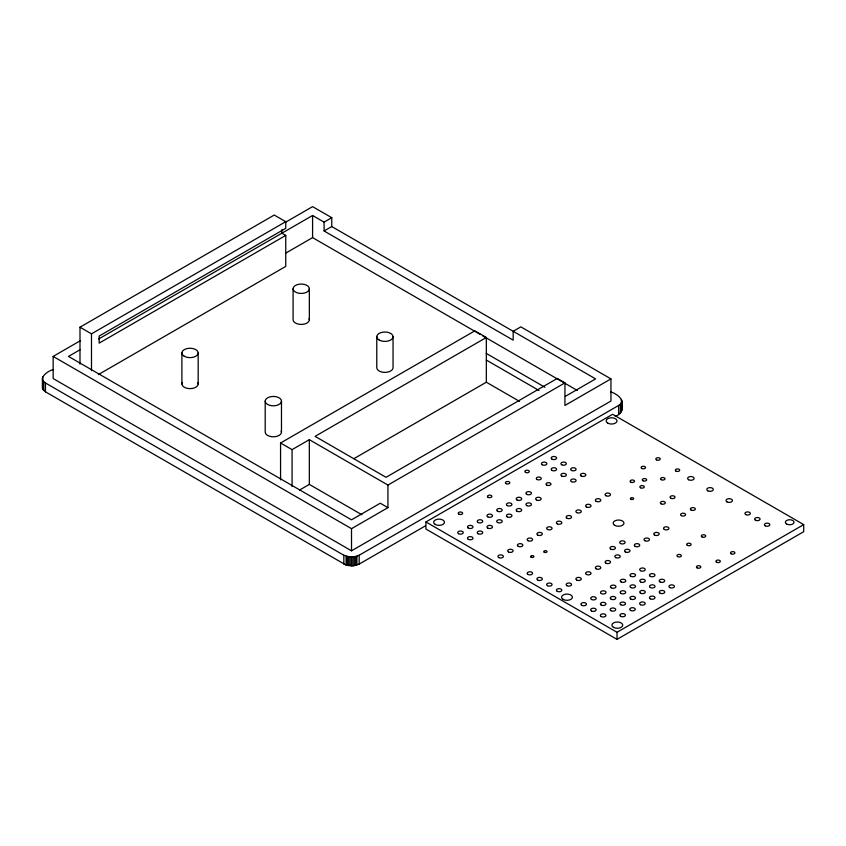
<?xml version="1.0" encoding="UTF-8"?>
<svg xmlns="http://www.w3.org/2000/svg" width="846" height="846" viewBox="0 0 846 846"><rect width="100%" height="100%" fill="white"/><g stroke="black" fill="none" stroke-linecap="round" stroke-linejoin="round"><path stroke-width="1.27" d="M53.478 369.512C48.465 370.495 37.013 378.204 45.473 382.984L343.836 555.24L350.096 557.028L354.315 556.858L359.18 555.24L618.616 405.456C627.087 400.676 615.624 392.967 610.622 391.984M615.19 416.295C622.349 414.445 623.111 407.275 621.799 401.025M42.67 385.797L42.67 389.033L45.473 391.835L346.088 565.096L352.919 565.879L359.18 564.102L425.464 525.831M79.989 364.097L79.989 327.201L274.241 215.043L285.747 221.684L285.747 228.325L99.162 336.052L99.162 343.138L285.747 235.41L285.747 266.405L98.348 374.598M79.989 327.201L91.495 333.842L285.747 221.684M98.76 338.939L312.586 215.487L324.092 222.128L324.092 230.979L513.173 340.145L513.173 331.294L520.84 326.863L610.949 378.892L610.949 401.025L351.513 550.82L53.15 378.553L53.15 356.42L80.571 340.578M285.155 222.466L312.586 206.636L331.759 217.697L331.759 226.559L324.092 230.979M79.989 349.779L68.484 356.42L351.513 519.825L380.266 503.222L387.933 507.642L387.933 485.065L564.938 382.878L564.938 405.456L610.949 378.892M324.092 222.128L331.759 217.697M285.525 253.25L312.586 237.62L480.348 334.477M280.565 479.83L280.565 442.997L474.828 330.849L486.334 337.491L486.334 382.212L353.892 458.669M280.565 442.997L292.071 449.638L309.329 439.677L387.933 485.065M486.334 337.491L315.082 436.356L386.019 477.313L557.271 378.448L564.938 382.878M299.621 490.003L309.329 484.398L361.961 514.791M565.265 396.404L595.616 378.892L331.759 226.559M53.15 356.42L351.513 528.676L387.933 507.642M425.929 521.961L612.61 414.286L803.7 524.615L803.7 531.7L617.02 639.365L425.929 529.046L425.929 521.961L617.02 632.279L803.7 524.615M482.632 335.799L577.353 390.482M285.747 235.41L281.908 233.2L281.908 229.657M486.228 353.374L544.951 387.278M486.334 360.068L538.965 390.461M486.334 382.212L519.507 401.364M621.429 408.258L621.799 409.887M621.704 400.211L621.704 410.701M621.429 399.407L621.429 411.505M620.975 403.426L620.975 412.277M620.34 404.155L620.34 413.017M618.616 405.456L618.616 414.307M617.02 632.279L617.02 639.365M393.041 336.708L393.041 367.703A8.132 4.695 0 0 1 384.909 372.399A8.132 4.695 0 0 1 376.777 367.703L376.777 336.708M359.18 555.24L359.18 564.102M356.927 556.234L356.927 565.096M355.658 556.605L355.658 565.456M354.315 556.858L354.315 565.72M352.919 557.028L352.919 565.879M351.513 528.676L351.513 550.82M351.513 557.08L351.513 565.932M350.096 557.028L350.096 565.879M348.7 556.858L348.7 565.72M347.357 556.605L347.357 565.456M346.088 556.234L346.088 565.096M343.836 555.24L343.836 564.102M312.586 215.487L312.586 237.62M309.35 288.75A8.132 4.695 0 0 1 297.158 292.811A8.132 4.695 0 0 1 297.158 284.679A8.132 4.695 0 0 1 309.35 288.75L309.35 319.746M309.329 439.677L309.329 484.398M293.086 288.75L293.086 319.746A8.132 4.695 0 0 0 302.286 324.399A8.132 4.695 0 0 0 309.076 318.53M292.071 449.638L292.071 486.471M281.475 401.131A8.132 4.695 0 0 1 269.271 405.192A8.132 4.695 0 0 1 269.271 397.06A8.132 4.695 0 0 1 281.475 401.131L281.475 432.126M265.2 401.131L265.2 432.126A8.132 4.695 0 0 0 274.4 436.779A8.132 4.695 0 0 0 281.189 430.91M198.176 352.941L198.176 383.936M181.901 352.941L181.901 383.936M91.495 333.842L91.495 370.664M45.473 382.984L45.473 391.835M43.749 381.683L43.749 390.545M43.125 380.954L43.125 389.805M42.67 376.935L42.67 389.033M42.395 377.739L42.395 388.229M197.89 382.72A8.132 4.695 0 0 1 190.033 388.631A8.132 4.695 0 0 1 182.186 382.72M184.291 356.261A8.132 4.695 0 0 0 197.89 354.157A8.132 4.695 0 0 0 187.928 348.404A8.132 4.695 0 0 0 184.291 356.261M379.156 340.029A8.132 4.695 0 0 0 392.766 337.924A8.132 4.695 0 0 0 382.804 332.171A8.132 4.695 0 0 0 379.156 340.029M435.235 524.457A5.425 3.13 0 0 0 444.309 523.05A5.425 3.13 0 0 0 437.668 519.211A5.425 3.13 0 0 0 435.235 524.457M650.288 598.799A2.75 1.586 0 0 0 654.899 598.08A2.75 1.586 0 0 0 651.526 596.134A2.75 1.586 0 0 0 650.288 598.799M610.981 610.696A2.75 1.586 0 0 0 615.592 609.977A2.75 1.586 0 0 0 612.208 608.031A2.75 1.586 0 0 0 610.981 610.696M613.477 627.351A5.425 3.13 0 0 0 622.55 625.955A5.425 3.13 0 0 0 615.909 622.117A5.425 3.13 0 0 0 613.477 627.351M650.267 576.316A2.75 1.586 0 0 0 654.878 575.597A2.75 1.586 0 0 0 651.505 573.651A2.75 1.586 0 0 0 650.267 576.316M557.186 523.822A2.707 1.565 0 0 0 561.723 523.114A2.707 1.565 0 0 0 558.402 521.199A2.707 1.565 0 0 0 557.186 523.822M488.1 497.289A2.2 1.269 0 0 0 491.78 496.718A2.2 1.269 0 0 0 489.083 495.164A2.2 1.269 0 0 0 488.1 497.289M707.753 490.796A3.236 1.872 0 0 0 713.167 489.95A3.236 1.872 0 0 0 709.202 487.666A3.236 1.872 0 0 0 707.753 490.796M487.772 516.832A2.75 1.586 0 0 0 492.383 516.113A2.75 1.586 0 0 0 489.009 514.167A2.75 1.586 0 0 0 487.772 516.832M716.562 562.22A2.2 1.269 0 0 0 720.242 561.649A2.2 1.269 0 0 0 717.545 560.094A2.2 1.269 0 0 0 716.562 562.22M591.46 610.928A2.75 1.586 0 0 0 596.07 610.22A2.75 1.586 0 0 0 592.697 608.263A2.75 1.586 0 0 0 591.46 610.928M755.446 520.195A2.707 1.565 0 0 0 759.983 519.497A2.707 1.565 0 0 0 756.662 517.572A2.707 1.565 0 0 0 755.446 520.195M497.511 511.206A2.75 1.586 0 0 0 502.122 510.498A2.75 1.586 0 0 0 498.749 508.552A2.75 1.586 0 0 0 497.511 511.206M607.756 423.127A5.425 3.13 0 0 0 616.829 421.72A5.425 3.13 0 0 0 610.188 417.882A5.425 3.13 0 0 0 607.756 423.127M601.242 605.07A2.75 1.586 0 0 0 605.852 604.361A2.75 1.586 0 0 0 602.468 602.405A2.75 1.586 0 0 0 601.242 605.07M660.007 581.942A2.75 1.586 0 0 0 664.618 581.223A2.75 1.586 0 0 0 661.244 579.277A2.75 1.586 0 0 0 660.007 581.942M458.553 533.699A2.75 1.586 0 0 0 463.164 532.991A2.75 1.586 0 0 0 459.79 531.045A2.75 1.586 0 0 0 458.553 533.699M516.991 499.965A2.75 1.586 0 0 0 521.601 499.246A2.75 1.586 0 0 0 518.228 497.3A2.75 1.586 0 0 0 516.991 499.965M640.549 593.173A2.75 1.586 0 0 0 645.16 592.464A2.75 1.586 0 0 0 641.786 590.508A2.75 1.586 0 0 0 640.549 593.173M571.462 481.638A2.707 1.565 0 0 0 575.999 480.93A2.707 1.565 0 0 0 572.679 479.016A2.707 1.565 0 0 0 571.462 481.638M563.15 599.402A5.425 3.13 0 0 0 572.224 598.006A5.425 3.13 0 0 0 565.583 594.167A5.425 3.13 0 0 0 563.15 599.402M640.528 570.69A2.75 1.586 0 0 0 645.138 569.982A2.75 1.586 0 0 0 641.765 568.026A2.75 1.586 0 0 0 640.528 570.69M581.72 605.302A2.75 1.586 0 0 0 586.331 604.594A2.75 1.586 0 0 0 582.957 602.648A2.75 1.586 0 0 0 581.72 605.302M507.251 505.58A2.75 1.586 0 0 0 511.862 504.872A2.75 1.586 0 0 0 508.488 502.926A2.75 1.586 0 0 0 507.251 505.58M561.723 464.771A2.707 1.565 0 0 0 566.26 464.063A2.707 1.565 0 0 0 562.939 462.149A2.707 1.565 0 0 0 561.723 464.771M669.746 587.558A2.75 1.586 0 0 0 674.357 586.849A2.75 1.586 0 0 0 670.984 584.903A2.75 1.586 0 0 0 669.746 587.558M697.083 567.846A2.2 1.269 0 0 0 700.763 567.275A2.2 1.269 0 0 0 698.066 565.72A2.2 1.269 0 0 0 697.083 567.846M677.604 556.594A2.2 1.269 0 0 0 681.284 556.023A2.2 1.269 0 0 0 678.587 554.468A2.2 1.269 0 0 0 677.604 556.594M547.447 529.437A2.707 1.565 0 0 0 551.983 528.739A2.707 1.565 0 0 0 548.663 526.825A2.707 1.565 0 0 0 547.447 529.437M561.723 476.012A2.707 1.565 0 0 0 566.26 475.315A2.707 1.565 0 0 0 562.939 473.39A2.707 1.565 0 0 0 561.723 476.012M581.202 476.012A2.707 1.565 0 0 0 585.739 475.315A2.707 1.565 0 0 0 582.418 473.39A2.707 1.565 0 0 0 581.202 476.012M586.405 506.944A2.707 1.565 0 0 0 590.942 506.246A2.707 1.565 0 0 0 587.621 504.332A2.707 1.565 0 0 0 586.405 506.944M591.502 599.444A2.75 1.586 0 0 0 596.113 598.735A2.75 1.586 0 0 0 592.729 596.79A2.75 1.586 0 0 0 591.502 599.444M641.776 468.441A2.2 1.269 0 0 0 645.456 467.87A2.2 1.269 0 0 0 642.759 466.315A2.2 1.269 0 0 0 641.776 468.441M601.337 593.543A2.75 1.586 0 0 0 605.948 592.824A2.75 1.586 0 0 0 602.574 590.878A2.75 1.586 0 0 0 601.337 593.543M478.032 533.699A2.75 1.586 0 0 0 482.643 532.991A2.75 1.586 0 0 0 479.27 531.045A2.75 1.586 0 0 0 478.032 533.699M640.485 604.678A2.75 1.586 0 0 0 645.096 603.959A2.75 1.586 0 0 0 641.723 602.014A2.75 1.586 0 0 0 640.485 604.678M630.746 599.053A2.75 1.586 0 0 0 635.357 598.344A2.75 1.586 0 0 0 631.983 596.388A2.75 1.586 0 0 0 630.746 599.053M468.293 528.073A2.75 1.586 0 0 0 472.903 527.365A2.75 1.586 0 0 0 469.53 525.419A2.75 1.586 0 0 0 468.293 528.073M487.772 528.073A2.75 1.586 0 0 0 492.383 527.365A2.75 1.586 0 0 0 489.009 525.419A2.75 1.586 0 0 0 487.772 528.073M621.006 593.427A2.75 1.586 0 0 0 625.617 592.718A2.75 1.586 0 0 0 622.244 590.772A2.75 1.586 0 0 0 621.006 593.427M478.032 522.458A2.75 1.586 0 0 0 482.643 521.739A2.75 1.586 0 0 0 479.27 519.793A2.75 1.586 0 0 0 478.032 522.458M611.267 587.811A2.75 1.586 0 0 0 615.877 587.092A2.75 1.586 0 0 0 612.504 585.146A2.75 1.586 0 0 0 611.267 587.811M498.749 557.556A2.707 1.565 0 0 0 503.285 556.858A2.707 1.565 0 0 0 499.965 554.934A2.707 1.565 0 0 0 498.749 557.556M507.251 516.832A2.75 1.586 0 0 0 511.862 516.113A2.75 1.586 0 0 0 508.488 514.167A2.75 1.586 0 0 0 507.251 516.832M536.47 499.965A2.75 1.586 0 0 0 541.08 499.246A2.75 1.586 0 0 0 537.707 497.3A2.75 1.586 0 0 0 536.47 499.965M630.809 587.547A2.75 1.586 0 0 0 635.42 586.838A2.75 1.586 0 0 0 632.047 584.893A2.75 1.586 0 0 0 630.809 587.547M621.07 581.932A2.75 1.586 0 0 0 625.68 581.213A2.75 1.586 0 0 0 622.307 579.267A2.75 1.586 0 0 0 621.07 581.932M660.07 593.152A2.75 1.586 0 0 0 664.681 592.433A2.75 1.586 0 0 0 661.297 590.487A2.75 1.586 0 0 0 660.07 593.152M640.591 581.9A2.75 1.586 0 0 0 645.202 581.191A2.75 1.586 0 0 0 641.818 579.246A2.75 1.586 0 0 0 640.591 581.9M566.926 518.196A2.707 1.565 0 0 0 571.462 517.498A2.707 1.565 0 0 0 568.142 515.574A2.707 1.565 0 0 0 566.926 518.196M506.045 483.626A2.2 1.269 0 0 0 509.726 483.055A2.2 1.269 0 0 0 507.029 481.501A2.2 1.269 0 0 0 506.045 483.626M525.525 472.385A2.2 1.269 0 0 0 529.205 471.814A2.2 1.269 0 0 0 526.508 470.26A2.2 1.269 0 0 0 525.525 472.385M656.475 459.854A2.2 1.269 0 0 0 660.155 459.283A2.2 1.269 0 0 0 657.458 457.728A2.2 1.269 0 0 0 656.475 459.854M557.186 591.291A2.707 1.565 0 0 0 561.723 590.593A2.707 1.565 0 0 0 558.402 588.679A2.707 1.565 0 0 0 557.186 591.291M675.954 471.095A2.2 1.269 0 0 0 679.634 470.524A2.2 1.269 0 0 0 676.937 468.97A2.2 1.269 0 0 0 675.954 471.095M508.488 551.93A2.707 1.565 0 0 0 513.025 551.232A2.707 1.565 0 0 0 509.704 549.318A2.707 1.565 0 0 0 508.488 551.93M551.983 470.387A2.707 1.565 0 0 0 556.52 469.689A2.707 1.565 0 0 0 553.199 467.775A2.707 1.565 0 0 0 551.983 470.387M551.983 459.145A2.707 1.565 0 0 0 556.52 458.437A2.707 1.565 0 0 0 553.199 456.523A2.707 1.565 0 0 0 551.983 459.145M542.244 464.771A2.707 1.565 0 0 0 546.78 464.063A2.707 1.565 0 0 0 543.46 462.149A2.707 1.565 0 0 0 542.244 464.771M526.73 505.58A2.75 1.586 0 0 0 531.341 504.872A2.75 1.586 0 0 0 527.967 502.926A2.75 1.586 0 0 0 526.73 505.58M468.293 539.325A2.75 1.586 0 0 0 472.903 538.606A2.75 1.586 0 0 0 469.53 536.66A2.75 1.586 0 0 0 468.293 539.325M605.884 495.703A2.707 1.565 0 0 0 610.421 495.005A2.707 1.565 0 0 0 607.1 493.081A2.707 1.565 0 0 0 605.884 495.703M576.665 512.57A2.707 1.565 0 0 0 581.202 511.872A2.707 1.565 0 0 0 577.881 509.948A2.707 1.565 0 0 0 576.665 512.57M596.144 501.329A2.707 1.565 0 0 0 600.681 500.621A2.707 1.565 0 0 0 597.361 498.706A2.707 1.565 0 0 0 596.144 501.329M537.707 535.063A2.707 1.565 0 0 0 542.244 534.365A2.707 1.565 0 0 0 538.923 532.441A2.707 1.565 0 0 0 537.707 535.063M640.496 487.761A2.2 1.269 0 0 0 644.187 487.19A2.2 1.269 0 0 0 641.49 485.625A2.2 1.269 0 0 0 640.496 487.761M670.804 498.199A2.475 1.428 0 0 0 674.949 497.554A2.475 1.428 0 0 0 671.914 495.798A2.475 1.428 0 0 0 670.804 498.199M630.756 482.135A2.2 1.269 0 0 0 634.447 481.564A2.2 1.269 0 0 0 631.75 480.01A2.2 1.269 0 0 0 630.756 482.135M546.749 485.096A2.475 1.428 0 0 0 550.894 484.462A2.475 1.428 0 0 0 547.859 482.706A2.475 1.428 0 0 0 546.749 485.096M571.462 470.387A2.707 1.565 0 0 0 575.999 469.689A2.707 1.565 0 0 0 572.679 467.775A2.707 1.565 0 0 0 571.462 470.387M516.991 511.206A2.75 1.586 0 0 0 521.601 510.498A2.75 1.586 0 0 0 518.228 508.552A2.75 1.586 0 0 0 516.991 511.206M526.73 494.339A2.75 1.586 0 0 0 531.341 493.63A2.75 1.586 0 0 0 527.967 491.674A2.75 1.586 0 0 0 526.73 494.339M731.166 553.781A2.2 1.269 0 0 0 734.846 553.21A2.2 1.269 0 0 0 732.15 551.655A2.2 1.269 0 0 0 731.166 553.781M687.343 545.353A2.2 1.269 0 0 0 691.023 544.782A2.2 1.269 0 0 0 688.327 543.227A2.2 1.269 0 0 0 687.343 545.353M620.721 616.311A2.75 1.586 0 0 0 625.331 615.602A2.75 1.586 0 0 0 621.947 613.657A2.75 1.586 0 0 0 620.721 616.311M701.947 536.914A2.2 1.269 0 0 0 705.627 536.343A2.2 1.269 0 0 0 702.931 534.788A2.2 1.269 0 0 0 701.947 536.914M497.511 522.458A2.75 1.586 0 0 0 502.122 521.739A2.75 1.586 0 0 0 498.749 519.793A2.75 1.586 0 0 0 497.511 522.458M566.926 585.675A2.707 1.565 0 0 0 571.462 584.967A2.707 1.565 0 0 0 568.142 583.053A2.707 1.565 0 0 0 566.926 585.675M576.665 580.049A2.707 1.565 0 0 0 581.202 579.351A2.707 1.565 0 0 0 577.881 577.427A2.707 1.565 0 0 0 576.665 580.049M586.405 574.423A2.707 1.565 0 0 0 590.942 573.725A2.707 1.565 0 0 0 587.621 571.811A2.707 1.565 0 0 0 586.405 574.423M642.939 480.729A2.2 1.269 0 0 0 646.619 480.158A2.2 1.269 0 0 0 643.922 478.603A2.2 1.269 0 0 0 642.939 480.729M596.144 568.808A2.707 1.565 0 0 0 600.681 568.1A2.707 1.565 0 0 0 597.361 566.186A2.707 1.565 0 0 0 596.144 568.808M605.884 563.182A2.707 1.565 0 0 0 610.421 562.474A2.707 1.565 0 0 0 607.1 560.56A2.707 1.565 0 0 0 605.884 563.182M664.322 529.437A2.707 1.565 0 0 0 668.858 528.739A2.707 1.565 0 0 0 665.538 526.825A2.707 1.565 0 0 0 664.322 529.437M547.447 585.675A2.707 1.565 0 0 0 551.983 584.967A2.707 1.565 0 0 0 548.663 583.053A2.707 1.565 0 0 0 547.447 585.675M537.707 580.049A2.707 1.565 0 0 0 542.244 579.351A2.707 1.565 0 0 0 538.923 577.427A2.707 1.565 0 0 0 537.707 580.049M527.967 574.423A2.707 1.565 0 0 0 532.504 573.725A2.707 1.565 0 0 0 529.184 571.811A2.707 1.565 0 0 0 527.967 574.423M610.759 549.117A2.707 1.565 0 0 0 615.296 548.42A2.707 1.565 0 0 0 611.975 546.505A2.707 1.565 0 0 0 610.759 549.117M527.967 540.689A2.707 1.565 0 0 0 532.504 539.981A2.707 1.565 0 0 0 529.184 538.067A2.707 1.565 0 0 0 527.967 540.689M518.228 546.315A2.707 1.565 0 0 0 522.765 545.607A2.707 1.565 0 0 0 519.444 543.692A2.707 1.565 0 0 0 518.228 546.315M620.499 543.502A2.707 1.565 0 0 0 625.035 542.794A2.707 1.565 0 0 0 621.715 540.88A2.707 1.565 0 0 0 620.499 543.502M537.009 479.481A2.475 1.428 0 0 0 541.154 478.836A2.475 1.428 0 0 0 538.119 477.081A2.475 1.428 0 0 0 537.009 479.481M630.556 610.41A2.75 1.586 0 0 0 635.166 609.702A2.75 1.586 0 0 0 631.793 607.745A2.75 1.586 0 0 0 630.556 610.41M620.816 604.784A2.75 1.586 0 0 0 625.427 604.076A2.75 1.586 0 0 0 622.053 602.13A2.75 1.586 0 0 0 620.816 604.784M611.076 599.158A2.75 1.586 0 0 0 615.687 598.45A2.75 1.586 0 0 0 612.314 596.504A2.75 1.586 0 0 0 611.076 599.158M650.331 587.526A2.75 1.586 0 0 0 654.941 586.817A2.75 1.586 0 0 0 651.557 584.872A2.75 1.586 0 0 0 650.331 587.526M630.852 576.285A2.75 1.586 0 0 0 635.462 575.566A2.75 1.586 0 0 0 632.078 573.62A2.75 1.586 0 0 0 630.852 576.285M644.842 540.689A2.707 1.565 0 0 0 649.379 539.981A2.707 1.565 0 0 0 646.058 538.067A2.707 1.565 0 0 0 644.842 540.689M654.582 535.063A2.707 1.565 0 0 0 659.119 534.365A2.707 1.565 0 0 0 655.798 532.441A2.707 1.565 0 0 0 654.582 535.063M745.707 514.569A2.707 1.565 0 0 0 750.243 513.871A2.707 1.565 0 0 0 746.923 511.957A2.707 1.565 0 0 0 745.707 514.569M688.581 479.724A3.236 1.872 0 0 0 693.995 478.889A3.236 1.872 0 0 0 690.029 476.594A3.236 1.872 0 0 0 688.581 479.724M601.199 616.554A2.75 1.586 0 0 0 605.81 615.835A2.75 1.586 0 0 0 602.437 613.889A2.75 1.586 0 0 0 601.199 616.554M661.064 503.814A2.475 1.428 0 0 0 665.21 503.18A2.475 1.428 0 0 0 662.175 501.424A2.475 1.428 0 0 0 661.064 503.814M458.881 514.157A2.2 1.269 0 0 0 462.561 513.585A2.2 1.269 0 0 0 459.864 512.031A2.2 1.269 0 0 0 458.881 514.157M681.358 515.637A2.475 1.428 0 0 0 685.503 515.003A2.475 1.428 0 0 0 682.468 513.247A2.475 1.428 0 0 0 681.358 515.637M630.915 499.246A1.629 0.941 0 0 0 633.643 498.823A1.629 0.941 0 0 0 631.645 497.67A1.629 0.941 0 0 0 630.915 499.246M614.725 525.355A5.425 3.13 0 0 0 623.798 523.949A5.425 3.13 0 0 0 617.146 520.121A5.425 3.13 0 0 0 614.725 525.355M786.632 524.012A4.336 2.506 0 0 0 793.886 522.891A4.336 2.506 0 0 0 788.578 519.825A4.336 2.506 0 0 0 786.632 524.012M625.363 551.93A2.707 1.565 0 0 0 629.9 551.232A2.707 1.565 0 0 0 626.579 549.318A2.707 1.565 0 0 0 625.363 551.93M531.129 557.186A1.629 0.941 0 0 0 533.847 556.774A1.629 0.941 0 0 0 531.859 555.621A1.629 0.941 0 0 0 531.129 557.186M544.253 552.269A1.629 0.941 0 0 0 546.981 551.846A1.629 0.941 0 0 0 544.983 550.693A1.629 0.941 0 0 0 544.253 552.269M726.926 501.858A3.236 1.872 0 0 0 732.34 501.022A3.236 1.872 0 0 0 728.374 498.738A3.236 1.872 0 0 0 726.926 501.858M691.097 510.022A2.475 1.428 0 0 0 695.243 509.377A2.475 1.428 0 0 0 692.208 507.621A2.475 1.428 0 0 0 691.097 510.022M765.186 525.821A2.707 1.565 0 0 0 769.723 525.112A2.707 1.565 0 0 0 766.402 523.198A2.707 1.565 0 0 0 765.186 525.821M661.255 479.682A2.2 1.269 0 0 0 664.935 479.111A2.2 1.269 0 0 0 662.238 477.556A2.2 1.269 0 0 0 661.255 479.682M635.103 546.315A2.707 1.565 0 0 0 639.639 545.607A2.707 1.565 0 0 0 636.319 543.692A2.707 1.565 0 0 0 635.103 546.315M615.624 557.556A2.707 1.565 0 0 0 620.16 556.858A2.707 1.565 0 0 0 616.84 554.934A2.707 1.565 0 0 0 615.624 557.556"/></g></svg>
